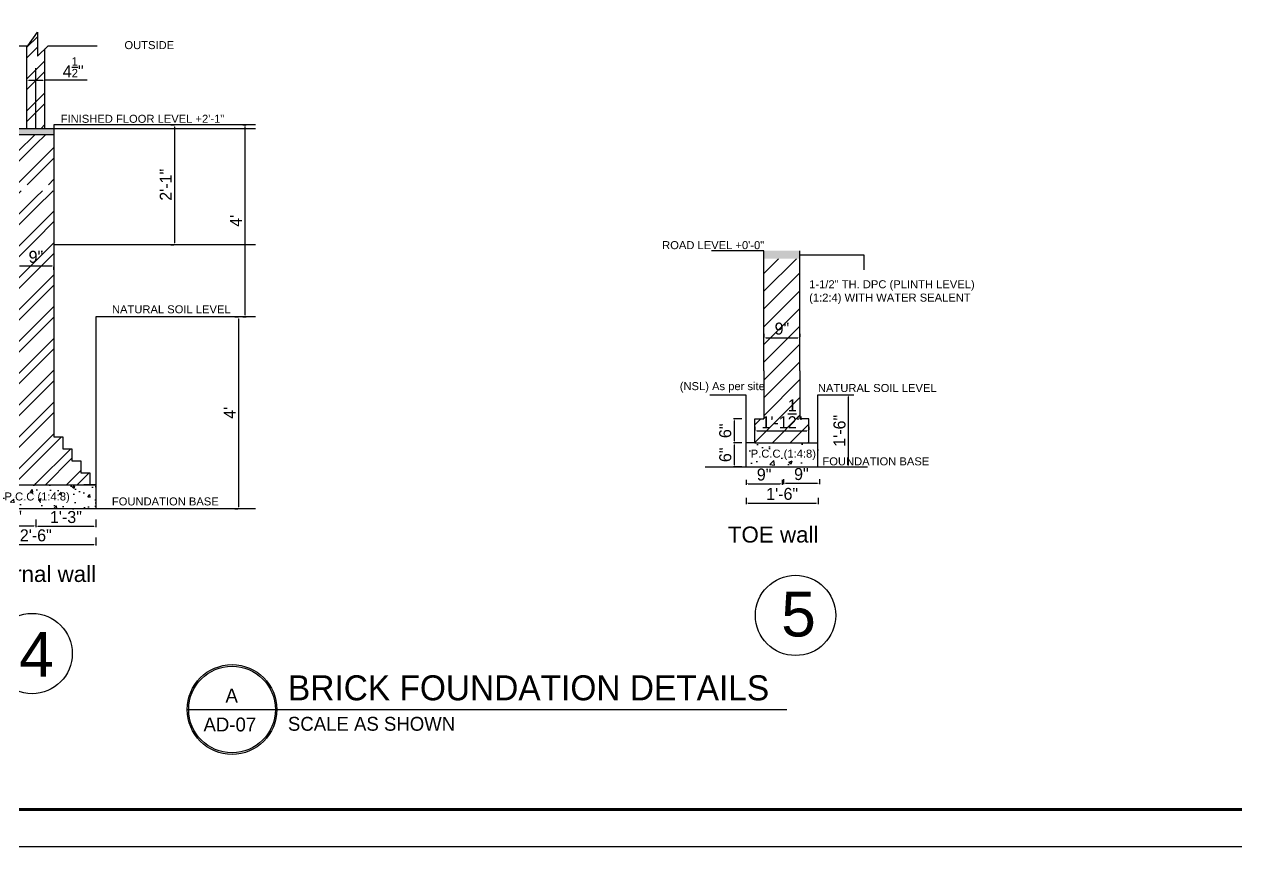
# Model space of a CAD drawing. Extents: x 10753 to 18704, y -5361 to 1140.
# Drawn here: x 15221 to 15524, y -2971.9 to -2766.3 of the extents above; entities that cross this region are included whole.
import ezdxf

# ---------------------------------------------------------------- set-up
doc = ezdxf.new("R2010")
doc.units = 0
doc.header["$LTSCALE"] = 30
doc.header["$MEASUREMENT"] = 0
doc.header["$PDMODE"] = 3
doc.layers.get('DEFPOINTS').update_dxf_attribs({"linetype": 'CONTINUOUS'})
for name, color, linetype in [('FOUNDATION', 1, 'CONTINUOUS'), ('furniture', 9, 'CONTINUOUS'), ('SEAL', 1, 'CONTINUOUS'), ('SLINE', 3, 'CONTINUOUS'), ('WINDOW', 5, 'CONTINUOUS'), ('WL', 9, 'CONTINUOUS')]:
    doc.layers.add(name, color=color, linetype=linetype)
doc.styles.add('1', font='arial.ttf', dxfattribs={"height": 2})
doc.styles.add('dim', font='arial.ttf', dxfattribs={"height": 4})
doc.styles.add('SMALL-DIM', font='stylu.ttf', dxfattribs={"height": 2})
doc.styles.get("Standard").update_dxf_attribs({"font": 'stylu.ttf', "height": 3})
doc.dimstyles.new('ISO-25', dxfattribs={"dimtxt": 2.5, "dimasz": 2.5, "dimexe": 1.25, "dimexo": 0.625, "dimtad": 1, "dimlunit": 4, "dimtxsty": 'Standard', "dimcen": 2.5, "dimadec": 0, "dimazin": 0, "dimtfac": 1, "dimtmove": 0, "dimatfit": 3, "dimfxl": 1, "dimarcsym": 0})
pattern_1 = [(50, (7426.401, -2127.064), (7.172602, -0.6275213), [0.75, -8.25]), (355, (7426.401, -2127.064), (-1.387513, 7.521921), [0.6, -6.6]), (100.45144, (7426.9985, -2127.1164), (5.7850885, 6.8944), [0.637402, -7.011421]), (46.1842, (7426.401, -2125.064), (10.672413, -1.655193), [1.125, -12.375]), (96.63564, (7427.29, -2125.202), (9.34662, 9.741186), [0.956103, -10.517138]), (351.18416, (7426.401, -2125.064), (9.34662, 9.741186), [0.9, -9.9]), (21, (7427.401, -2125.564), (5.9690705, -4.026189), [0.75, -8.25]), (326, (7427.401, -2125.564), (2.433153, 7.2515005), [0.6, -6.6]), (71.45144, (7427.898, -2125.8996), (8.402224, 3.2253115), [0.637402, -7.011421]), (37.5, (7426.4008, -2127.064), (0.12159855, 3.3289385), [0, -6.52, 0, -6.7, 0, -6.625]), (7.5, (7426.4008, -2127.064), (2.6306954, 3.9441171), [0, -3.82, 0, -6.37, 0, -2.525]), (327.5, (7424.1708, -2127.064), (5.3382244, -0.2255487), [0, -2.5, 0, -7.8, 0, -10.35]), (317.5, (7423.171, -2127.064), (5.8318617, 1.0010498), [0, -3.25, 0, -5.18, 0, -7.35])]
pattern_2 = [(45, (7426.401, -2127.064), (-3.9774756, 3.9774756), []), (45, (7429.0524, -2127.064), (-3.9774756, 3.9774756), [])]

# ---------------------------------------------------------------- blocks, each defined once
blk = doc.blocks.new('*D631')
at = {"layer": 'DEFPOINTS', "color": 0, "transparency": 16777216}
for p in [(15223.93, -2889.1), (15238.93, -2889.1), (15238.93, -2891.73)]:
    blk.add_point(p, dxfattribs=at)
at = {"layer": 'furniture', "color": 0, "lineweight": -2, "transparency": 16777216}
for p, q in [((15223.93, -2890.1), (15223.93, -2891.98)), ((15238.93, -2890.1), (15238.93, -2891.98)), ((15224.43, -2891.73), (15238.43, -2891.73))]:
    blk.add_line(p, q, dxfattribs=at)
at = {"layer": 'furniture', "color": 0, "transparency": 16777216}
for points in [[(15224.43, -2891.65), (15224.43, -2891.82), (15223.93, -2891.73)], [(15238.43, -2891.65), (15238.43, -2891.82), (15238.93, -2891.73)]]:
    blk.add_solid(points, dxfattribs=at)
at = {"layer": 'furniture', "color": 0, "transparency": 16777216, "insert": (15231.43, -2889.46), "char_height": 3, "attachment_point": 5}
blk.add_mtext('1\'-3"', dxfattribs=at)
blk = doc.blocks.new('*D632')
at = {"layer": 'DEFPOINTS', "color": 0, "transparency": 16777216}
for p in [(15208.93, -2889.1), (15223.93, -2889.1), (15223.93, -2891.66)]:
    blk.add_point(p, dxfattribs=at)
at = {"layer": 'furniture', "color": 0, "lineweight": -2, "transparency": 16777216}
for p, q in [((15208.93, -2890.1), (15208.93, -2891.91)), ((15223.93, -2890.1), (15223.93, -2891.91)), ((15209.43, -2891.66), (15223.43, -2891.66))]:
    blk.add_line(p, q, dxfattribs=at)
at = {"layer": 'furniture', "color": 0, "transparency": 16777216}
for points in [[(15209.43, -2891.58), (15209.43, -2891.74), (15208.93, -2891.66)], [(15223.43, -2891.58), (15223.43, -2891.74), (15223.93, -2891.66)]]:
    blk.add_solid(points, dxfattribs=at)
at = {"layer": 'furniture', "color": 0, "transparency": 16777216, "insert": (15216.43, -2889.39), "char_height": 3, "attachment_point": 5}
blk.add_mtext('1\'-3"', dxfattribs=at)
blk = doc.blocks.new('*D598')
at = {"layer": 'DEFPOINTS', "color": 0, "transparency": 16777216}
for p in [(15208.9, -2893.5), (15238.9, -2893.57), (15238.9, -2896.31)]:
    blk.add_point(p, dxfattribs=at)
at = {"layer": 'furniture', "color": 0, "lineweight": -2, "transparency": 16777216}
for p, q in [((15208.9, -2894.5), (15208.9, -2896.56)), ((15209.4, -2896.31), (15238.4, -2896.31)), ((15238.9, -2894.57), (15238.9, -2896.56))]:
    blk.add_line(p, q, dxfattribs=at)
at = {"layer": 'furniture', "color": 0, "transparency": 16777216}
for points in [[(15209.4, -2896.23), (15209.4, -2896.4), (15208.9, -2896.31)], [(15238.4, -2896.23), (15238.4, -2896.4), (15238.9, -2896.31)]]:
    blk.add_solid(points, dxfattribs=at)
at = {"layer": 'furniture', "color": 0, "transparency": 16777216, "insert": (15223.9, -2894.04), "char_height": 3, "attachment_point": 5}
blk.add_mtext('2\'-6"', dxfattribs=at)
blk = doc.blocks.new('*D637')
at = {"layer": 'DEFPOINTS', "color": 0, "transparency": 16777216}
for p in [(15398.48, -2870.89), (15401.34, -2870.89), (15401.34, -2876.89)]:
    blk.add_point(p, dxfattribs=at)
at = {"layer": 'furniture', "color": 0, "lineweight": -2, "transparency": 16777216}
for p, q in [((15400.34, -2870.89), (15398.23, -2870.89)), ((15398.48, -2876.39), (15398.48, -2871.39)), ((15400.34, -2876.89), (15398.23, -2876.89))]:
    blk.add_line(p, q, dxfattribs=at)
at = {"layer": 'furniture', "color": 0, "transparency": 16777216}
for points in [[(15398.39, -2871.39), (15398.56, -2871.39), (15398.48, -2870.89)], [(15398.39, -2876.39), (15398.56, -2876.39), (15398.48, -2876.89)]]:
    blk.add_solid(points, dxfattribs=at)
at = {"layer": 'furniture', "color": 0, "transparency": 16777216, "insert": (15396.2, -2873.89), "char_height": 3, "attachment_point": 5, "rotation": 90}
blk.add_mtext('6"', dxfattribs=at)
blk = doc.blocks.new('*D600')
at = {"layer": 'DEFPOINTS', "color": 0, "transparency": 16777216}
for p in [(15398.47, -2864.89), (15401.34, -2864.89), (15401.34, -2870.89)]:
    blk.add_point(p, dxfattribs=at)
at = {"layer": 'furniture', "color": 0, "lineweight": -2, "transparency": 16777216}
for p, q in [((15400.34, -2864.89), (15398.22, -2864.89)), ((15398.47, -2870.39), (15398.47, -2865.39)), ((15400.34, -2870.89), (15398.22, -2870.89))]:
    blk.add_line(p, q, dxfattribs=at)
at = {"layer": 'furniture', "color": 0, "transparency": 16777216}
for points in [[(15398.38, -2865.39), (15398.55, -2865.39), (15398.47, -2864.89)], [(15398.38, -2870.39), (15398.55, -2870.39), (15398.47, -2870.89)]]:
    blk.add_solid(points, dxfattribs=at)
at = {"layer": 'furniture', "color": 0, "transparency": 16777216, "insert": (15396.19, -2867.89), "char_height": 3, "attachment_point": 5, "rotation": 90}
blk.add_mtext('6"', dxfattribs=at)
blk = doc.blocks.new('*D638')
at = {"layer": 'DEFPOINTS', "color": 0, "transparency": 16777216}
for p in [(15410.71, -2879.02), (15419.71, -2879.02), (15419.71, -2880.99)]:
    blk.add_point(p, dxfattribs=at)
at = {"layer": 'furniture', "color": 0, "lineweight": -2, "transparency": 16777216}
for p, q in [((15410.71, -2880.02), (15410.71, -2881.24)), ((15411.21, -2880.99), (15419.21, -2880.99)), ((15419.71, -2880.02), (15419.71, -2881.24))]:
    blk.add_line(p, q, dxfattribs=at)
at = {"layer": 'furniture', "color": 0, "transparency": 16777216}
for points in [[(15411.21, -2880.91), (15411.21, -2881.07), (15410.71, -2880.99)], [(15419.21, -2880.91), (15419.21, -2881.07), (15419.71, -2880.99)]]:
    blk.add_solid(points, dxfattribs=at)
at = {"layer": 'furniture', "color": 0, "transparency": 16777216, "insert": (15415.21, -2878.72), "char_height": 3, "attachment_point": 5}
blk.add_mtext('9"', dxfattribs=at)
blk = doc.blocks.new('*D601')
at = {"layer": 'DEFPOINTS', "color": 0, "transparency": 16777216}
for p in [(15401.4, -2879.14), (15410.4, -2879.14), (15410.4, -2881.11)]:
    blk.add_point(p, dxfattribs=at)
at = {"layer": 'furniture', "color": 0, "lineweight": -2, "transparency": 16777216}
for p, q in [((15401.4, -2880.14), (15401.4, -2881.36)), ((15401.9, -2881.11), (15409.9, -2881.11)), ((15410.4, -2880.14), (15410.4, -2881.36))]:
    blk.add_line(p, q, dxfattribs=at)
at = {"layer": 'furniture', "color": 0, "transparency": 16777216}
for points in [[(15401.9, -2881.03), (15401.9, -2881.19), (15401.4, -2881.11)], [(15409.9, -2881.03), (15409.9, -2881.19), (15410.4, -2881.11)]]:
    blk.add_solid(points, dxfattribs=at)
at = {"layer": 'furniture', "color": 0, "transparency": 16777216, "insert": (15405.9, -2878.84), "char_height": 3, "attachment_point": 5}
blk.add_mtext('9"', dxfattribs=at)
blk = doc.blocks.new('*D602')
at = {"layer": 'DEFPOINTS', "color": 0, "transparency": 16777216}
for p in [(15401.4, -2883.61), (15419.4, -2883.61), (15419.4, -2885.95)]:
    blk.add_point(p, dxfattribs=at)
at = {"layer": 'furniture', "color": 0, "lineweight": -2, "transparency": 16777216}
for p, q in [((15401.4, -2884.61), (15401.4, -2886.2)), ((15401.9, -2885.95), (15418.9, -2885.95)), ((15419.4, -2884.61), (15419.4, -2886.2))]:
    blk.add_line(p, q, dxfattribs=at)
at = {"layer": 'furniture', "color": 0, "transparency": 16777216}
for points in [[(15401.9, -2885.87), (15401.9, -2886.03), (15401.4, -2885.95)], [(15418.9, -2885.87), (15418.9, -2886.03), (15419.4, -2885.95)]]:
    blk.add_solid(points, dxfattribs=at)
at = {"layer": 'furniture', "color": 0, "transparency": 16777216, "insert": (15410.4, -2883.68), "char_height": 3, "attachment_point": 5}
blk.add_mtext('1\'-6"', dxfattribs=at)
blk = doc.blocks.new('*D639')
at = {"layer": 'DEFPOINTS', "color": 0, "transparency": 16777216}
for p in [(15427.01, -2858.89), (15427.01, -2858.89), (15427.01, -2876.89)]:
    blk.add_point(p, dxfattribs=at)
at = {"layer": 'furniture', "color": 0, "lineweight": -2, "transparency": 16777216}
for p, q in [((15426.01, -2858.89), (15426.76, -2858.89)), ((15427.01, -2876.39), (15427.01, -2859.39)), ((15426.01, -2876.89), (15426.76, -2876.89))]:
    blk.add_line(p, q, dxfattribs=at)
at = {"layer": 'furniture', "color": 0, "transparency": 16777216}
for points in [[(15426.93, -2859.39), (15427.1, -2859.39), (15427.01, -2858.89)], [(15426.93, -2876.39), (15427.1, -2876.39), (15427.01, -2876.89)]]:
    blk.add_solid(points, dxfattribs=at)
at = {"layer": 'furniture', "color": 0, "transparency": 16777216, "insert": (15424.74, -2867.89), "char_height": 3, "attachment_point": 5, "rotation": 90}
blk.add_mtext('1\'-6"', dxfattribs=at)
blk = doc.blocks.new('*D640')
at = {"layer": 'DEFPOINTS', "color": 0, "transparency": 16777216}
for p in [(15403.59, -2867.89), (15417.09, -2867.89), (15417.09, -2867.89)]:
    blk.add_point(p, dxfattribs=at)
at = {"layer": 'furniture', "color": 0, "lineweight": -2, "transparency": 16777216}
for p, q in [((15403.59, -2866.89), (15403.59, -2867.64)), ((15404.09, -2867.89), (15416.59, -2867.89)), ((15417.09, -2866.89), (15417.09, -2867.64))]:
    blk.add_line(p, q, dxfattribs=at)
at = {"layer": 'furniture', "color": 0, "transparency": 16777216}
for points in [[(15404.09, -2867.81), (15404.09, -2867.98), (15403.59, -2867.89)], [(15416.59, -2867.81), (15416.59, -2867.98), (15417.09, -2867.89)]]:
    blk.add_solid(points, dxfattribs=at)
at = {"layer": 'furniture', "color": 0, "transparency": 16777216, "insert": (15410.34, -2863.65), "char_height": 3, "attachment_point": 5}
blk.add_mtext('1\'-1{\\H1.000000x;\\S1/2;}"', dxfattribs=at)
blk = doc.blocks.new('*D641')
at = {"layer": 'DEFPOINTS', "color": 0, "transparency": 16777216}
for p in [(15405.84, -2844.64), (15414.84, -2844.64), (15414.84, -2844.64)]:
    blk.add_point(p, dxfattribs=at)
at = {"layer": 'furniture', "color": 0, "lineweight": -2, "transparency": 16777216}
for p, q in [((15405.84, -2843.64), (15405.84, -2844.39)), ((15406.34, -2844.64), (15414.34, -2844.64)), ((15414.84, -2843.64), (15414.84, -2844.39))]:
    blk.add_line(p, q, dxfattribs=at)
at = {"layer": 'furniture', "color": 0, "transparency": 16777216}
for points in [[(15406.34, -2844.56), (15406.34, -2844.72), (15405.84, -2844.64)], [(15414.34, -2844.56), (15414.34, -2844.72), (15414.84, -2844.64)]]:
    blk.add_solid(points, dxfattribs=at)
at = {"layer": 'furniture', "color": 0, "transparency": 16777216, "insert": (15410.34, -2842.37), "char_height": 3, "attachment_point": 5}
blk.add_mtext('9"', dxfattribs=at)
blk = doc.blocks.new('*D652')
at = {"layer": 'DEFPOINTS', "color": 0, "transparency": 16777216}
for p in [(15219.43, -2826.69), (15228.43, -2826.69), (15228.43, -2826.69)]:
    blk.add_point(p, dxfattribs=at)
at = {"layer": 'furniture', "color": 0, "lineweight": -2, "transparency": 16777216}
for p, q in [((15219.93, -2826.69), (15227.93, -2826.69)), ((15219.43, -2827.69), (15219.43, -2826.94)), ((15228.43, -2827.69), (15228.43, -2826.94))]:
    blk.add_line(p, q, dxfattribs=at)
at = {"layer": 'furniture', "color": 0, "transparency": 16777216}
for points in [[(15219.93, -2826.61), (15219.93, -2826.77), (15219.43, -2826.69)], [(15227.93, -2826.61), (15227.93, -2826.77), (15228.43, -2826.69)]]:
    blk.add_solid(points, dxfattribs=at)
at = {"layer": 'furniture', "color": 0, "transparency": 16777216, "insert": (15223.93, -2824.42), "char_height": 3, "attachment_point": 5}
blk.add_mtext('9"', dxfattribs=at)
blk = doc.blocks.new('*D653')
at = {"layer": 'DEFPOINTS', "color": 0, "transparency": 16777216}
for p in [(15258.63, -2791.39), (15258.63, -2791.39), (15258.63, -2821.39)]:
    blk.add_point(p, dxfattribs=at)
at = {"layer": 'furniture', "color": 0, "lineweight": -2, "transparency": 16777216}
for p, q in [((15257.63, -2791.39), (15258.38, -2791.39)), ((15258.63, -2820.89), (15258.63, -2791.89)), ((15257.63, -2821.39), (15258.38, -2821.39))]:
    blk.add_line(p, q, dxfattribs=at)
at = {"layer": 'furniture', "color": 0, "transparency": 16777216}
for points in [[(15258.55, -2791.89), (15258.72, -2791.89), (15258.63, -2791.39)], [(15258.55, -2820.89), (15258.72, -2820.89), (15258.63, -2821.39)]]:
    blk.add_solid(points, dxfattribs=at)
at = {"layer": 'furniture', "color": 0, "transparency": 16777216, "insert": (15256.38, -2806.39), "char_height": 3, "attachment_point": 5, "rotation": 90}
blk.add_mtext('2\'-1"', dxfattribs=at)
blk = doc.blocks.new('*D654')
at = {"layer": 'DEFPOINTS', "color": 0, "transparency": 16777216}
for p in [(15274.63, -2839.39), (15274.63, -2839.39), (15274.63, -2887.39)]:
    blk.add_point(p, dxfattribs=at)
at = {"layer": 'furniture', "color": 0, "lineweight": -2, "transparency": 16777216}
for p, q in [((15273.63, -2839.39), (15274.38, -2839.39)), ((15274.63, -2886.89), (15274.63, -2839.89)), ((15273.63, -2887.39), (15274.38, -2887.39))]:
    blk.add_line(p, q, dxfattribs=at)
at = {"layer": 'furniture', "color": 0, "transparency": 16777216}
for points in [[(15274.55, -2839.89), (15274.72, -2839.89), (15274.63, -2839.39)], [(15274.55, -2886.89), (15274.72, -2886.89), (15274.63, -2887.39)]]:
    blk.add_solid(points, dxfattribs=at)
at = {"layer": 'furniture', "color": 0, "transparency": 16777216, "insert": (15272.35, -2863.39), "char_height": 3, "attachment_point": 5, "rotation": 90}
blk.add_mtext("4'", dxfattribs=at)
blk = doc.blocks.new('*D655')
at = {"layer": 'DEFPOINTS', "color": 0, "transparency": 16777216}
for p in [(15274.63, -2791.39), (15276.18, -2791.39), (15274.63, -2839.39)]:
    blk.add_point(p, dxfattribs=at)
at = {"layer": 'furniture', "color": 0, "lineweight": -2, "transparency": 16777216}
for p, q in [((15275.63, -2791.39), (15276.43, -2791.39)), ((15276.18, -2838.89), (15276.18, -2791.89)), ((15275.63, -2839.39), (15276.43, -2839.39))]:
    blk.add_line(p, q, dxfattribs=at)
at = {"layer": 'furniture', "color": 0, "transparency": 16777216}
for points in [[(15276.09, -2791.89), (15276.26, -2791.89), (15276.18, -2791.39)], [(15276.09, -2838.89), (15276.26, -2838.89), (15276.18, -2839.39)]]:
    blk.add_solid(points, dxfattribs=at)
at = {"layer": 'furniture', "color": 0, "transparency": 16777216, "insert": (15273.89, -2815.39), "char_height": 3, "attachment_point": 5, "rotation": 90}
blk.add_mtext("4'", dxfattribs=at)
blk = doc.blocks.new('*D808')
at = {"layer": 'DEFPOINTS', "color": 0, "transparency": 16777216}
for p in [(15226.18, -2780.27), (15221.68, -2783.76, 0.12), (15226.18, -2783.76, 0.12)]:
    blk.add_point(p, dxfattribs=at)
at = {"layer": 'furniture', "color": 0, "lineweight": -2, "transparency": 16777216}
for p, q in [((15221.68, -2782.76), (15221.68, -2780.02)), ((15222.18, -2780.27), (15225.68, -2780.27)), ((15226.18, -2782.76), (15226.18, -2780.02)), ((15236.7, -2780.27), (15226.18, -2780.27))]:
    blk.add_line(p, q, dxfattribs=at)
at = {"layer": 'furniture', "color": 0, "transparency": 16777216}
for points in [[(15222.18, -2780.18), (15222.18, -2780.35), (15221.68, -2780.27)], [(15225.68, -2780.18), (15225.68, -2780.35), (15226.18, -2780.27)]]:
    blk.add_solid(points, dxfattribs=at)
at = {"layer": 'furniture', "color": 0, "transparency": 16777216, "insert": (15233.24, -2777.02), "char_height": 3, "attachment_point": 5}
blk.add_mtext('4{\\H0.7x;\\S1/2;}"', dxfattribs=at)

msp = doc.modelspace()

# ---------------------------------------------------------------- hatches: boundary and pattern name
at = {"layer": 'DEFPOINTS'}
h = msp.add_hatch(color=8, dxfattribs=at)
h.dxf.hatch_style = 1
h.paths.add_polyline_path([(15219.43346, -2792.38648), (15219.43346, -2793.88648), (15223.93346, -2793.88648), (15223.93346, -2792.38648)])
at = {"layer": 'FOUNDATION'}
h = msp.add_hatch(dxfattribs=at)
h.set_pattern_fill('ANSI32', color=1, scale=15)
h.set_pattern_definition(pattern_2)
h.paths.add_polyline_path([(15226.18478, -2772.44799), (15224.28464, -2774.27338), (15224.28464, -2768.27675), (15221.94678, -2771.65315), (15221.68346, -2771.65315), (15221.68346, -2792.38648), (15226.18346, -2792.38648)])
h = msp.add_hatch(dxfattribs=at)
h.set_pattern_fill('ANSI32', color=1, scale=15)
h.set_pattern_definition(pattern_2)
h.paths.add_polyline_path([(15223.93346, -2793.88648), (15219.43346, -2793.88648), (15219.43346, -2806.38648), (15223.93346, -2806.38648)])
h = msp.add_hatch(dxfattribs=at)
h.set_pattern_fill('ANSI32', color=1, scale=15)
h.set_pattern_definition(pattern_2)
h.paths.add_polyline_path([(15228.43346, -2793.88648), (15223.93346, -2793.88648), (15223.93346, -2806.38648), (15228.43346, -2806.38648)])
h = msp.add_hatch(dxfattribs=at)
h.set_pattern_fill('ANSI32', color=256, scale=15)
h.set_pattern_definition(pattern_2)
h.paths.add_polyline_path([(15223.93346, -2878.38648), (15223.93346, -2875.38648), (15223.93346, -2872.38648), (15223.93346, -2875.8205), (15223.93346, -2872.8205), (15223.93346, -2807.88648), (15219.43346, -2807.88648), (15219.43346, -2869.38648), (15217.18346, -2869.38648), (15217.18346, -2872.38648), (15214.93346, -2872.38648), (15214.93346, -2875.38648), (15212.68346, -2875.38648), (15212.68346, -2878.38648), (15210.43346, -2878.38648), (15210.43346, -2881.38648), (15211.93346, -2881.38648), (15223.93346, -2881.38648)])
h = msp.add_hatch(dxfattribs=at)
h.set_pattern_fill('ANSI32', color=1, scale=15)
h.set_pattern_definition(pattern_2)
h.paths.add_polyline_path([(15228.43346, -2807.88648), (15223.93346, -2807.88648), (15223.93346, -2881.38648), (15237.43346, -2881.38648), (15237.43346, -2878.38648), (15235.18346, -2878.38648), (15235.18346, -2875.38648), (15232.93346, -2875.38648), (15232.93346, -2872.38648), (15230.68346, -2872.38648), (15230.68346, -2869.38648), (15228.43346, -2869.38648)])
h = msp.add_hatch(dxfattribs=at)
h.set_pattern_fill('ANSI31', color=256, scale=0.99)
h.set_pattern_definition([(45, (19038.6707, -5036.748), (-2.2226134, 2.2226134), [])])
h.paths.add_polyline_path([(15414.84385, -2824.88185), (15405.84385, -2824.88185), (15405.84385, -2840.88185), (15414.84385, -2840.88185)])
h.paths.add_polyline_path([(15414.84385, -2840.88185), (15405.84385, -2840.88185), (15405.84385, -2852.88185), (15405.84385, -2858.88185), (15414.84385, -2858.88185), (15414.84385, -2852.88185)])
h.paths.add_polyline_path([(15414.84385, -2858.88185), (15405.84385, -2858.88185), (15405.84385, -2864.89399), (15403.59385, -2864.89399), (15403.59385, -2870.89399), (15417.09385, -2870.89399), (15417.09385, -2864.89399), (15414.84385, -2864.89399)])
h.paths.add_polyline_path([(15408.29507, -2867.72129), (15412.30599, -2867.72129), (15412.30599, -2864.32315), (15408.29507, -2864.32315)], flags=24)
h = msp.add_hatch(dxfattribs=at)
h.set_pattern_fill('AR-CONC', color=135, scale=0.051)
h.set_pattern_definition([(50, (19038.671, -5036.748), (9.291418, -0.812893), [0.97155, -10.68705]), (355, (19038.671, -5036.748), (-1.797414, 9.7439), [0.77724, -8.54967]), (100.45144, (19039.445, -5036.816), (7.494004, 8.931005), [0.82569, -9.082602]), (46.1842, (19038.671, -5034.157), (13.82503, -2.14416), [1.457325, -16.030575]), (96.63556, (19039.823, -5034.336), (12.10761, 12.618732), [1.238536, -13.623916]), (351.18415, (19038.671, -5034.157), (12.10761, 12.61873), [1.16586, -12.824446]), (21, (19039.966, -5034.805), (7.732334, -5.215525), [0.97155, -10.68705]), (326, (19039.966, -5034.805), (3.151903, 9.393586), [0.77724, -8.54964]), (71.45144, (19040.6105, -5035.239), (10.884237, 4.178061), [0.82569, -9.082587]), (37.5, (19038.6707, -5036.748), (0.1575188, 4.312307), [0, -8.446008, 0, -8.67918, 0, -8.582025]), (7.5, (19038.6707, -5036.748), (3.407803, 5.1092093), [0, -4.948428, 0, -8.251698, 0, -3.270885]), (327.5, (19035.782, -5036.748), (6.9151204, -0.292166), [0, -3.2385, 0, -10.10412, 0, -13.40739]), (317.5, (19034.4866, -5036.748), (7.554588, 1.296751), [0, -4.21005, 0, -6.710172, 0, -9.52119])])
h.paths.add_polyline_path([(15403.59385, -2870.89399), (15401.34385, -2870.89399), (15401.34385, -2876.89399), (15419.34385, -2876.89399), (15419.34385, -2870.89399), (15417.09385, -2870.89399)])
h = msp.add_hatch(dxfattribs=at)
h.set_pattern_fill('AR-CONC', color=135)
h.set_pattern_definition(pattern_1)
h.paths.add_polyline_path([(15208.93346, -2881.38648), (15208.93346, -2887.38648), (15223.93346, -2887.38648), (15223.93346, -2881.38648)])
h = msp.add_hatch(dxfattribs=at)
h.set_pattern_fill('AR-CONC', color=135)
h.set_pattern_definition(pattern_1)
h.paths.add_polyline_path([(15223.93346, -2881.38648), (15223.93346, -2887.38648), (15238.93346, -2887.38648), (15238.93346, -2881.38648)])
at = {"layer": 'furniture'}
h = msp.add_hatch(color=8, dxfattribs=at)
h.dxf.hatch_style = 1
h.paths.add_polyline_path([(15414.84385, -2822.88185), (15405.84385, -2822.88185), (15405.84385, -2824.88185), (15414.84385, -2824.88185)])
at = {"layer": 'WINDOW'}
h = msp.add_hatch(color=8, dxfattribs=at)
h.dxf.hatch_style = 1
h.paths.add_polyline_path([(15223.93346, -2792.38648), (15223.93346, -2793.88648), (15228.43346, -2793.88648), (15228.43346, -2792.38648)])

# ---------------------------------------------------------------- linework, layer by layer
at = {"layer": 'DEFPOINTS', "color": 61}
for p, q in [((15405.84385, -2822.88185), (15392.73968, -2822.88185)), ((15414.84385, -2823.8763), (15414.84385, -2823.8763)), ((15414.84385, -2823.8763), (15430.79146, -2823.8763)), ((15430.79146, -2823.8763), (15430.79146, -2827.66387)), ((15392.3508, -2858.87229), (15401.34385, -2858.87229)), ((15419.34385, -2876.89399), (15419.34385, -2858.89399)), ((15419.34385, -2858.89399), (15428.32869, -2858.89399))]:
    msp.add_line(p, q, dxfattribs=at)
for centre in [(15413.7497, -2914.02956), (15222.96938, -2923.57376, 0.11746)]:
    msp.add_circle(centre, 10.03258, dxfattribs=at)
at = {"layer": 'FOUNDATION', "color": 1}
for p, q in [((15221.68346, -2792.38648, 0.11746), (15221.68346, -2771.65315, 0.11746)), ((15226.18346, -2792.38648, 0.11746), (15226.18478, -2772.44799, 0.11746)), ((15223.93346, -2792.38648, 0.11746), (15223.93346, -2777.22722, 0.11746)), ((15405.84385, -2852.88185), (15405.84385, -2822.88185)), ((15414.84385, -2852.88185), (15414.84385, -2822.88185)), ((15403.59385, -2870.89399), (15403.59385, -2864.89399)), ((15403.59385, -2864.89399), (15405.84385, -2864.89399)), ((15417.09385, -2864.89399), (15414.84385, -2864.89399)), ((15417.09385, -2870.89399), (15417.09385, -2864.89399)), ((15230.68346, -2869.38648, 0.11746), (15230.68346, -2872.38648, 0.11746))]:
    msp.add_line(p, q, dxfattribs=at)
at = {"layer": 'FOUNDATION'}
for p, q in [((15228.43346, -2791.38648, 0.11746), (15228.43346, -2869.38648, 0.11746)), ((15405.84385, -2852.88185), (15405.84385, -2864.89399)), ((15414.84385, -2852.88185), (15414.84385, -2864.89399)), ((15228.43346, -2869.38648, 0.11746), (15230.68346, -2869.38648, 0.11746)), ((15230.68346, -2872.38648, 0.11746), (15232.93346, -2872.38648, 0.11746)), ((15232.93346, -2872.38648, 0.11746), (15232.93346, -2875.38648, 0.11746)), ((15232.93346, -2875.38648, 0.11746), (15235.18346, -2875.38648, 0.11746)), ((15235.18346, -2875.38648, 0.11746), (15235.18346, -2878.38648, 0.11746)), ((15235.18346, -2878.38648, 0.11746), (15237.43346, -2878.38648, 0.11746)), ((15237.43346, -2878.38648, 0.11746), (15237.43346, -2881.38648, 0.11746))]:
    msp.add_line(p, q, dxfattribs=at)
at = {"layer": 'furniture', "color": 61}
for p, q in [((15401.34385, -2858.87229), (15401.34385, -2876.89399)), ((15419.34385, -2876.89399), (15419.34385, -2870.89399)), ((15391.19668, -2876.89399), (15431.75165, -2876.89399)), ((15398.24423, -2876.88185), (15398.24423, -2876.88185))]:
    msp.add_line(p, q, dxfattribs=at)
at = {"layer": 'furniture', "color": 8}
for p, q in [((15403.59385, -2870.89399), (15401.34385, -2870.89399)), ((15403.59385, -2870.89399), (15417.09385, -2870.89399)), ((15417.09385, -2870.89399), (15419.34385, -2870.89399))]:
    msp.add_line(p, q, dxfattribs=at)
at = {"layer": 'SEAL', "color": 1}
msp.add_lwpolyline([(15636.21804, -2562.12347), (15636.21804, -2971.86213), (15025.92539, -2971.86213), (15025.92539, -2562.12347)], close=True, dxfattribs=at)
at = {"layer": 'SLINE'}
msp.add_line((15261.71784, -2937.55656), (15411.57157, -2937.55656), dxfattribs=at)
for radius in [11.21313, 10.82699]:
    msp.add_circle((15272.93098, -2937.55656), radius, dxfattribs=at)
at = {"layer": 'WINDOW', "color": 61}
for p, q in [((15221.94678, -2771.65315, 0.11746), (15224.28464, -2768.27675, 0.11746)), ((15224.28464, -2768.27675, 0.11746), (15224.28464, -2774.27338, 0.11746)), ((15214.77731, -2771.65315, 0.11746), (15221.94678, -2771.65315, 0.11746)), ((15224.28464, -2774.27338, 0.11746), (15227.01216, -2771.65315, 0.11746)), ((15227.01216, -2771.65315, 0.11746), (15239.24701, -2771.65315, 0.11746)), ((15228.43346, -2792.38648, 0.11746), (15170.27426, -2792.38648, 0.11746)), ((15278.83521, -2791.38648, 0.11746), (15228.43346, -2791.38648, 0.11746)), ((15278.83521, -2792.38648, 0.11746), (15228.43346, -2792.38648, 0.11746)), ((15278.83521, -2821.38648, 0.11746), (15228.43346, -2821.38648, 0.11746)), ((15238.93346, -2839.38648, 0.11746), (15238.93346, -2887.38648, 0.11746)), ((15278.83521, -2839.38648, 0.11746), (15238.93346, -2839.38648, 0.11746)), ((15238.93346, -2881.38648, 0.11746), (15235.93346, -2881.38648, 0.11746)), ((15278.83521, -2887.38648, 0.11746), (15170.27426, -2887.38648, 0.11746))]:
    msp.add_line(p, q, dxfattribs=at)
at = {"layer": 'WINDOW', "color": 8}
for p, q in [((15228.43346, -2793.88648, 0.11746), (15219.43346, -2793.88648, 0.11746)), ((15208.93346, -2881.38648, 0.11746), (15238.93346, -2881.38648, 0.11746))]:
    msp.add_line(p, q, dxfattribs=at)
at = {"layer": 'WL', "const_width": 0.77602}
msp.add_lwpolyline([(15626.90579, -2571.43571), (15626.90579, -2962.54988), (15035.23763, -2962.54988), (15035.23763, -2571.43571)], close=True, dxfattribs=at)

# ---------------------------------------------------------------- texts
at = {"layer": 'DEFPOINTS', "color": 61, "attachment_point": 1, "style": '1'}
for s, width, insert, char_height in [('OUTSIDE ', 34.4887947, (15246.0461, -2770.4834, 0.11746), 2), ('FINISHED FLOOR LEVEL +2\'-1"', 51.677439, (15230.11871, -2788.90268, 0.11746), 2), ('ROAD LEVEL +0\'-0"', 25.428574, (15380.40867, -2820.48406), 2), ('1-1/2" TH. DPC (PLINTH LEVEL)\\P(1:2:4) WITH WATER SEALENT ', 49.1834845, (15417.14873, -2830.26196), 2), ('NATURAL SOIL LEVEL ', 35.6997824, (15242.9277, -2836.5202, 0.11746), 2), ('NATURAL SOIL LEVEL ', 35.6997824, (15419.34385, -2856.19673), 2), ('5', 6.9217976, (15410.15463, -2908.13876), 11.16335), ('4', 6.9217976, (15219.72325, -2918.2071, 0.11746), 11.16335)]:
    msp.add_mtext_dynamic_manual_height_columns(s, width=width, gutter_width=10, heights=[0], dxfattribs=dict(at, insert=insert, char_height=char_height))
at = {"layer": 'SLINE', "style": 'SMALL-DIM'}
for s, height, p in [('BRICK FOUNDATION DETAILS', 6.2489173, (15286.91215, -2935.26005, 0.06637)), ('A', 3.47162, (15271.29675, -2935.80703)), ('AD-07', 3.471621, (15265.80777, -2943.03048)), ('SCALE AS SHOWN', 3.4716207, (15286.90228, -2942.86645, 0.07844))]:
    msp.add_text(s, height=height, dxfattribs=at).set_placement(p)
at = {"layer": 'WINDOW', "color": 61, "attachment_point": 1}
for s, width, gutter_width, insert, char_height, style in [('{\\C0; \\H1.3333x;(NSL) As per site}', 22.950348, 10, (15384.23014, -2855.72694), 1.5, '1'), ('{\\C0;P.C.C (1:4:8)}', 24.3965361, 20, (15402.54802, -2872.59823), 2, '1'), ('{\\C0;FOUNDATION BASE} ', 26.440828, 10, (15420.45985, -2874.52921), 2, '1'), ('{\\C0;P.C.C (1:4:8)}', 24.3965361, 20, (15216.08041, -2883.306, 0.11746), 2, '1'), ('{\\C0;FOUNDATION BASE} ', 26.440828, 10, (15242.91075, -2884.544, 0.11746), 2, '1'), ('TOE wall ', 57.4489008, 45, (15396.81444, -2891.82377), 4, 'dim'), ('\\A1;{\\H0.44444x;4\\H0.7x;\\S1/2;\\H1.4286x;"TH. internal wall} ', 69.3527071, 45, (15191.64971, -2900.3158, 0.11746), 9, 'dim')]:
    msp.add_mtext_dynamic_manual_height_columns(s, width=width, gutter_width=gutter_width, heights=[0], dxfattribs=dict(at, insert=insert, char_height=char_height, style=style))

# ---------------------------------------------------------------- dimensions: what is measured, and where the dimension line sits
at = {"layer": 'furniture', "color": 61}
dim = msp.add_linear_dim(base=(15226.18403, -2780.26772), p1=(15221.68346, -2783.76174, 0.11746), p2=(15226.18403, -2783.76204, 0.11746), text='4{\\H0.7x;\\S1/2;}"', dimstyle='ISO-25', override={"dimtxt": 1, "dimasz": 0.5, "dimexe": 0.25, "dimexo": 1, "dimgap": 0.71875, "dimtmove": 1}, dxfattribs=at)
dim.commit()
dim.dimension.update_dxf_attribs({"geometry": '*D808', "text_midpoint": (15233.23835, -2780.26772), "dimtype": 160})
dim = msp.add_linear_dim(base=(15258.6319, -2791.38648, 0.11746), p1=(15258.6319, -2821.38648, 0.11746), p2=(15258.6319, -2791.38648, 0.11746), angle=90, text='2\'-1"', dimstyle='ISO-25', override={"dimtxt": 1, "dimasz": 0.5, "dimexe": 0.25, "dimexo": 1, "dimgap": 0.71875, "dimtmove": 1}, dxfattribs=at)
dim.commit()
dim.dimension.update_dxf_attribs({"geometry": '*D653', "text_midpoint": (15256.3835, -2806.38648, 0.11746)})
for base, p1, p2, picture, middle in [((15276.1771, -2791.38648, 0.11746), (15274.63298, -2839.38648, 0.11746), (15274.63298, -2791.38648, 0.11746), '*D655', (15273.89136, -2815.38648, 0.11746)), ((15274.63298, -2839.38648, 0.11746), (15274.63298, -2887.38648, 0.11746), (15274.63298, -2839.38648, 0.11746), '*D654', (15272.34725, -2863.38648, 0.11746)), ((15427.01473, -2858.89399), (15427.01473, -2876.89399), (15427.01473, -2858.89399), '*D639', (15424.73998, -2867.89399)), ((15398.46513, -2864.89399), (15401.34385, -2870.89399), (15401.34385, -2864.89399), '*D600', (15396.19038, -2867.89399)), ((15398.47554, -2870.89399), (15401.34385, -2876.89399), (15401.34385, -2870.89399), '*D637', (15396.20079, -2873.89399))]:
    dim = msp.add_linear_dim(base=base, p1=p1, p2=p2, angle=90, dimstyle='ISO-25', override={"dimtxt": 1, "dimasz": 0.5, "dimexe": 0.25, "dimexo": 1, "dimgap": 0.71875, "dimtmove": 1}, dxfattribs=at)
    dim.commit()
    dim.dimension.update_dxf_attribs({"geometry": picture, "text_midpoint": middle})
for base, p1, p2, picture, middle in [((15228.43346, -2826.68858, 0.11746), (15219.43346, -2826.68858, 0.11746), (15228.43346, -2826.68858, 0.11746), '*D652', (15223.93346, -2824.42042, 0.11746)), ((15414.84385, -2844.64063), (15405.84385, -2844.64063), (15414.84385, -2844.64063), '*D641', (15410.34385, -2842.37247)), ((15417.09385, -2867.89399), (15403.59385, -2867.89399), (15417.09385, -2867.89399), '*D640', (15410.34385, -2863.64669)), ((15410.40462, -2881.11073), (15401.40462, -2879.14111), (15410.40462, -2879.14111), '*D601', (15405.90462, -2878.84257)), ((15419.70865, -2880.98922), (15410.70865, -2879.0196), (15419.70865, -2879.0196), '*D638', (15415.20865, -2878.72106)), ((15419.40462, -2885.95049), (15401.40462, -2883.60771), (15419.40462, -2883.60771), '*D602', (15410.40462, -2883.67574)), ((15223.93346, -2891.66094, 0.23491), (15208.93346, -2889.10374, 0.23491), (15223.93346, -2889.10374, 0.23491), '*D632', (15216.43346, -2889.38838, 0.23491)), ((15238.93346, -2891.73197, 0.23491), (15223.93346, -2889.10374, 0.23491), (15238.93346, -2889.10374, 0.23491), '*D631', (15231.43346, -2889.45942, 0.23491)), ((15238.89631, -2896.31467, 0.11746), (15208.89631, -2893.49978, 0.11746), (15238.89631, -2893.57082, 0.11746), '*D598', (15223.89631, -2894.03992, 0.11746))]:
    dim = msp.add_linear_dim(base=base, p1=p1, p2=p2, dimstyle='ISO-25', override={"dimtxt": 1, "dimasz": 0.5, "dimexe": 0.25, "dimexo": 1, "dimgap": 0.71875, "dimtmove": 1}, dxfattribs=at)
    dim.commit()
    dim.dimension.update_dxf_attribs({"geometry": picture, "text_midpoint": middle})

doc.saveas('drawing.dxf')
